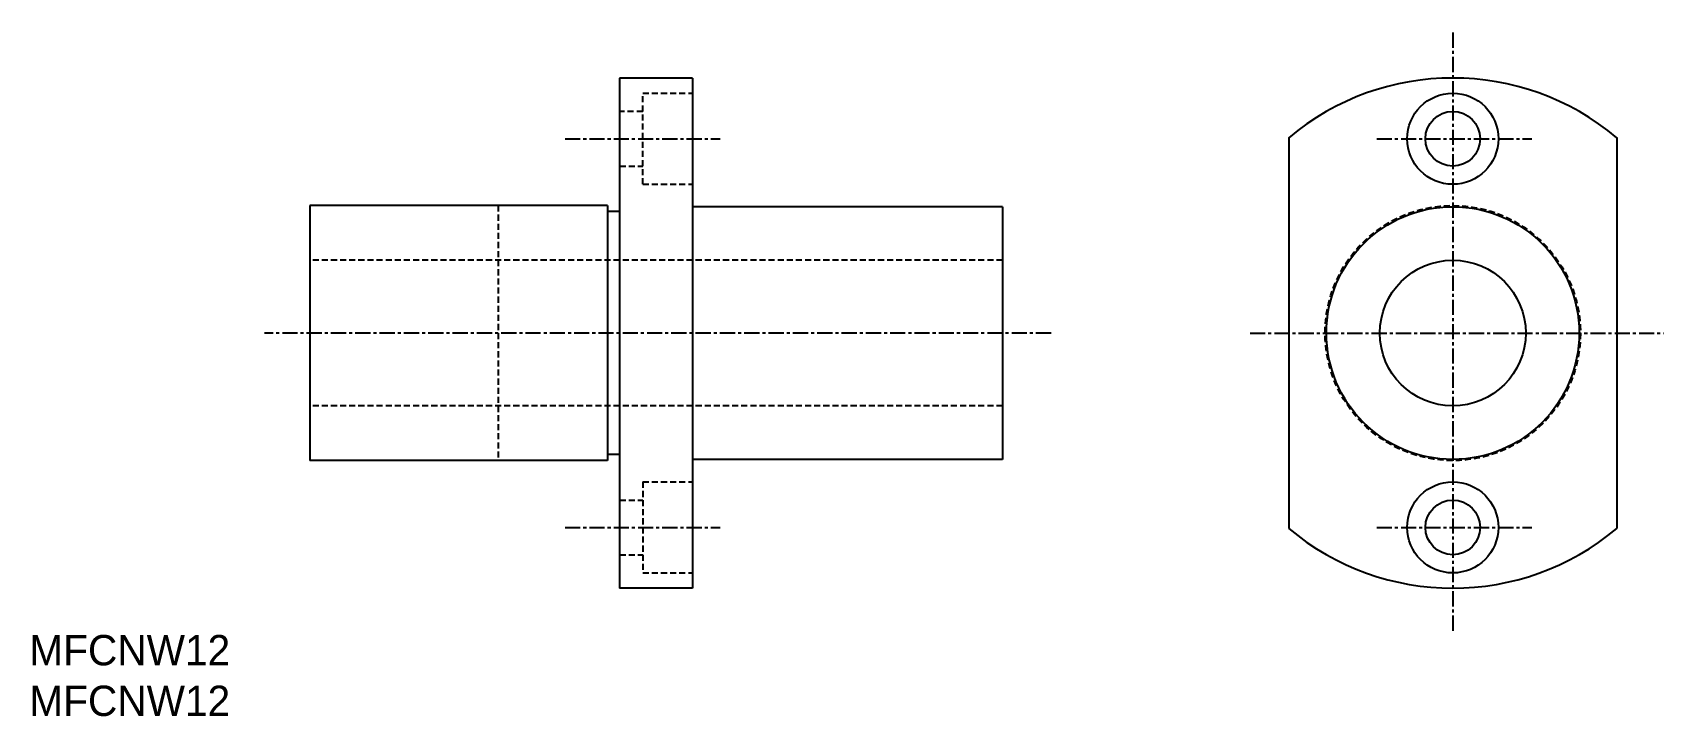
# Model space of a CAD drawing. Extents: x 10 to 144, y 10 to 66.
import ezdxf

# ---------------------------------------------------------------- set-up
doc = ezdxf.new("R2010")
doc.units = 0
doc.linetypes.add('CENTER', pattern=[2, 1.25, -0.25, 0.25, -0.25])
doc.linetypes.add('DASHED', pattern=[0.75, 0.5, -0.25])
doc.layers.get('0').update_dxf_attribs({"linetype": 'CONTINUOUS'})
doc.layers.add('CENTER', color=1, linetype='CENTER')

msp = doc.modelspace()

# ---------------------------------------------------------------- linework, layer by layer
at = {"color": 7, "linetype": 'CONTINUOUS'}
for p, q in [((58.57, 62.53), (58.57, 20.53)), ((64.57, 62.53), (58.57, 62.53)), ((64.57, 62.53), (64.57, 20.53)), ((113.61, 57.62), (113.61, 25.44)), ((140.61, 57.62), (140.61, 25.44)), ((33.07, 52.03), (33.07, 31.03)), ((57.57, 52.03), (33.07, 52.03)), ((57.57, 52.03), (57.57, 31.03)), ((58.57, 51.53), (57.57, 51.53)), ((90.07, 51.93), (64.57, 51.93)), ((90.07, 51.93), (90.07, 31.13)), ((57.57, 31.03), (33.07, 31.03)), ((58.57, 31.53), (57.57, 31.53)), ((90.07, 31.13), (64.57, 31.13)), ((64.57, 20.53), (58.57, 20.53))]:
    msp.add_line(p, q, dxfattribs=at)
at = {"color": 3, "linetype": 'DASHED'}
for p, q in [((60.47, 53.78), (60.47, 61.28)), ((60.47, 61.28), (64.57, 61.28)), ((60.47, 59.78), (58.57, 59.78)), ((58.57, 55.28), (60.47, 55.28)), ((60.47, 53.78), (64.57, 53.78)), ((48.57, 52.03), (48.57, 31.03)), ((90.07, 47.53), (33.07, 47.53)), ((90.07, 35.53), (33.07, 35.53)), ((60.47, 29.28), (60.47, 21.78)), ((60.47, 29.28), (64.57, 29.28)), ((58.57, 27.78), (60.47, 27.78)), ((58.57, 23.28), (60.47, 23.28)), ((60.47, 21.78), (64.57, 21.78))]:
    msp.add_line(p, q, dxfattribs=at)
at = {"color": 7, "linetype": 'CONTINUOUS'}
for centre, radius in [((127.11, 57.53), 3.75), ((127.11, 57.53), 2.25), ((127.11, 41.53), 10.4), ((127.11, 41.53), 6), ((127.11, 25.53), 3.75), ((127.11, 25.53), 2.25)]:
    msp.add_circle(centre, radius, dxfattribs=at)
at = {"color": 3, "linetype": 'DASHED'}
msp.add_circle((127.11, 41.53), 10.5, dxfattribs=at)
at = {"color": 7, "linetype": 'CONTINUOUS'}
for start, end in [(49.9948, 130.0052), (229.9948, 310.0052)]:
    msp.add_arc((127.11, 41.53), 21, start, end, dxfattribs=at)
at = {"layer": 'CENTER', "color": 1, "linetype": 'CENTER'}
for p, q in [((127.11, 66.27), (127.11, 16.79)), ((54.08, 57.53), (66.85, 57.53)), ((120.85, 57.53), (133.62, 57.53)), ((94.07, 41.53), (29.35, 41.53)), ((110.43, 41.53), (144.44, 41.53)), ((54.08, 25.53), (66.85, 25.53)), ((120.85, 25.53), (133.62, 25.53))]:
    msp.add_line(p, q, dxfattribs=at)

# ---------------------------------------------------------------- texts
at = {"color": 7, "linetype": 'CONTINUOUS'}
for p in [(10, 14.17), (10, 10)]:
    msp.add_text('MFCNW12', height=2.5, dxfattribs=at).set_placement(p)

doc.saveas('drawing.dxf')
